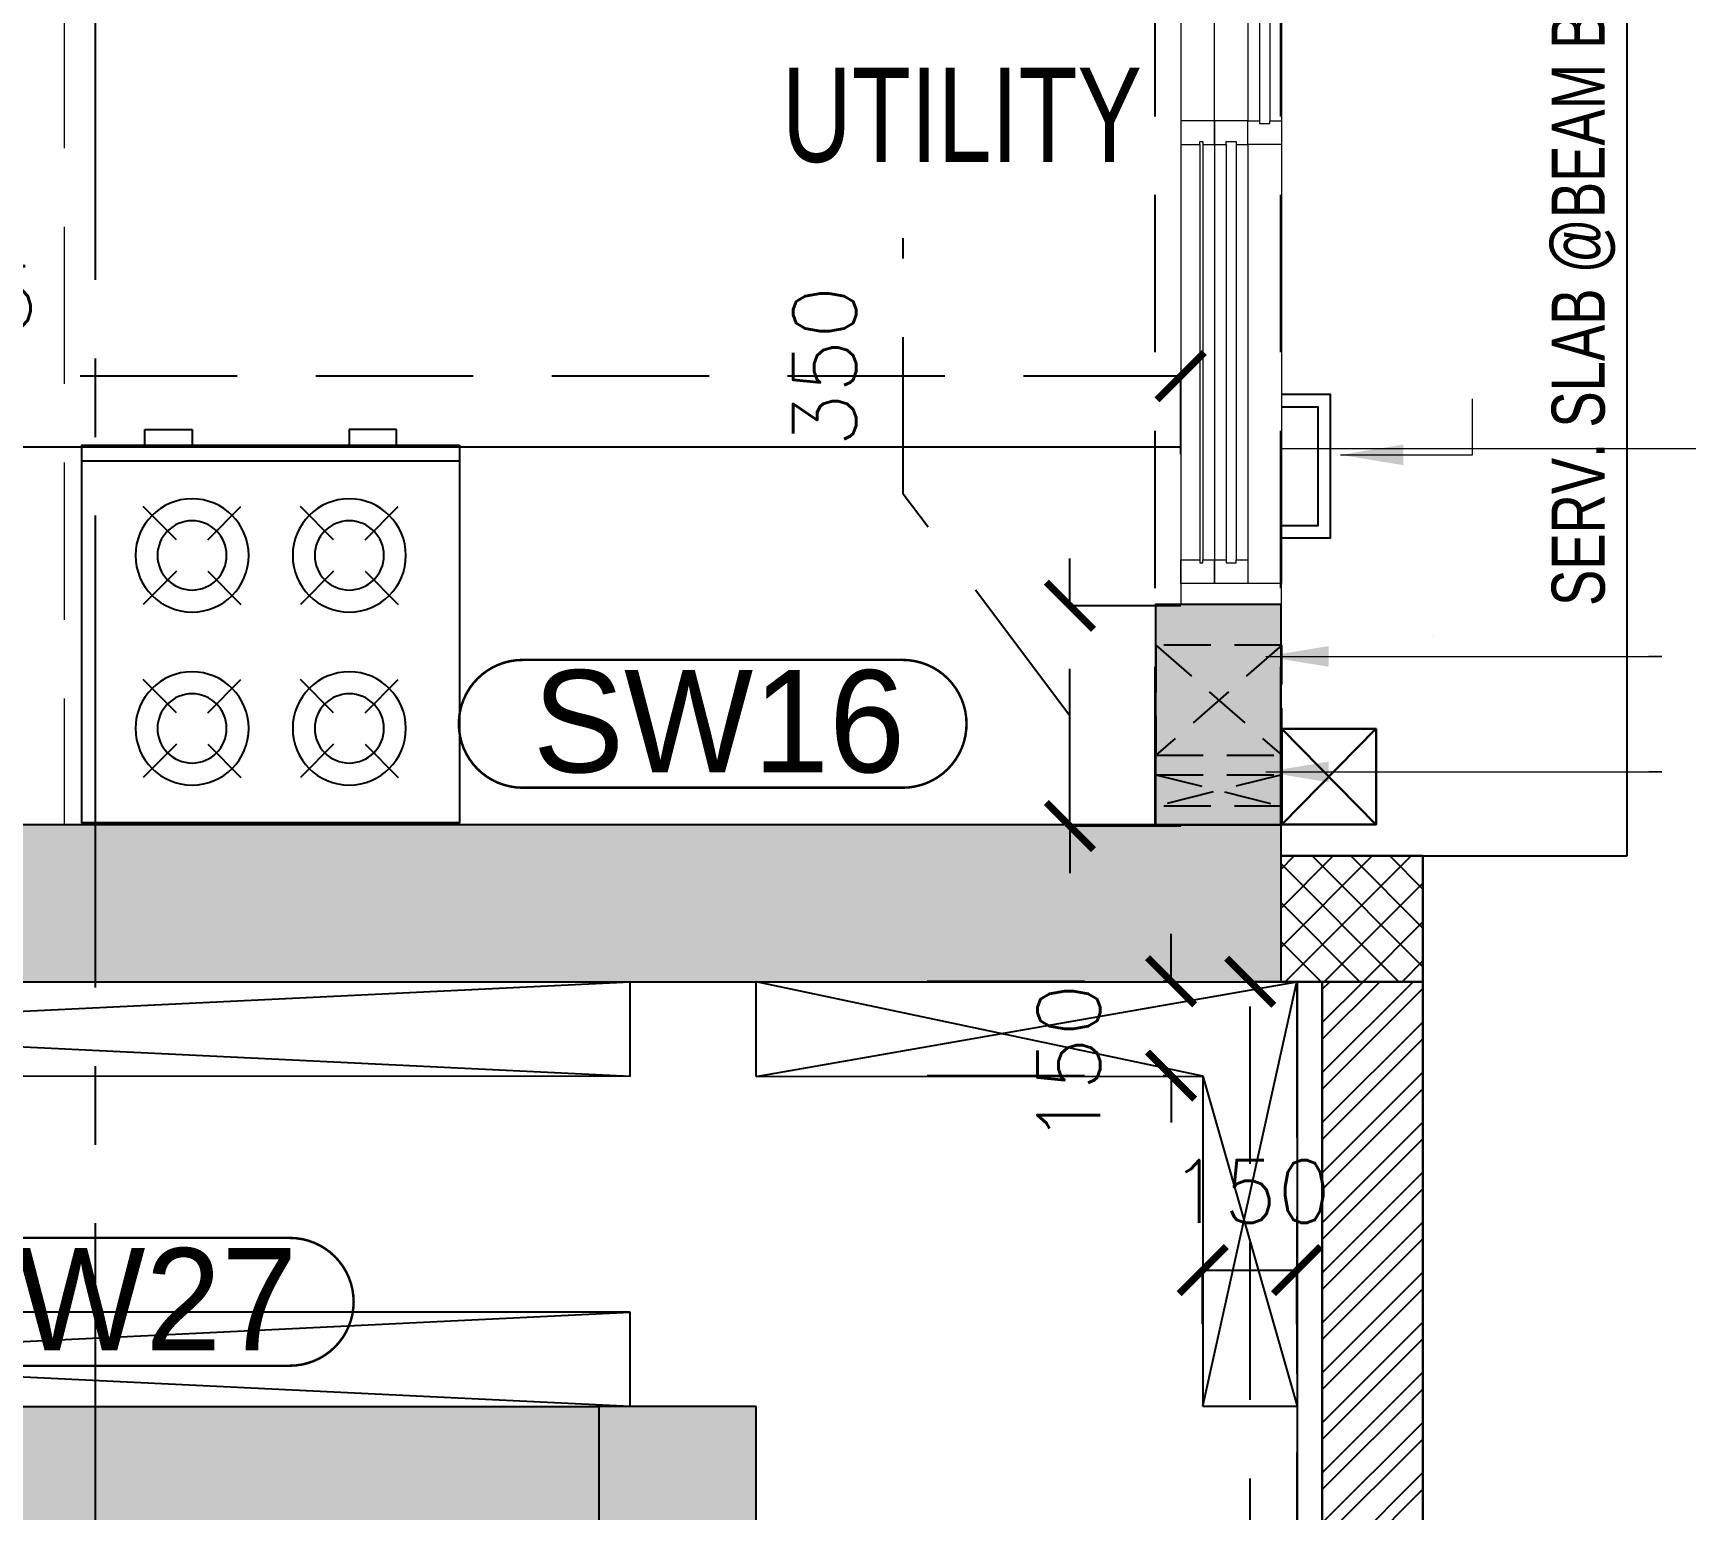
# Model space of a CAD drawing. Header units: millimetres. Extents: x 1167879 to 1231451, y -5731814 to -5645217.
# Drawn here: x 1209803 to 1212431, y -5711639 to -5709291 of the extents above; entities that cross this region are included whole.
import ezdxf

# ---------------------------------------------------------------- set-up
doc = ezdxf.new("R2010")
doc.units = ezdxf.units.MM
doc.header["$LTSCALE"] = 1000
doc.header["$MEASUREMENT"] = 0
for name, pattern in [('2BHK-A - BACK$0$HIDDEN', [0.375, 0.25, -0.125]), ('AUDIT_D_120904163729-0', [0]), ('T8 - TYPICAL FLOOR CORE$0$HIDDEN', [0.375, 0.25, -0.125]), ('T8 - TYPICAL FLOOR CORE$0$T10-TYPICAL FLOOR CORE$0$HIDDEN', [0.375, 0.25, -0.125]), ('T8(T9 IS SIMILAR) - DIMENSION & TEXTING$0$HIDDEN', [0.375, 0.25, -0.125]), ('T8(T9 IS SIMILAR)$0$$0$HIDDEN', [0.375, 0.25, -0.125]), ('T8(T9 IS SIMILAR)$0$HIDDEN', [0.375, 0.25, -0.125]), ('T8_REFUGE COLUMNS$0$CENTER2', [1.125, 0.75, -0.125, 0.125, -0.125])]:
    doc.linetypes.add(name, pattern=pattern)
doc.layers.get('0').update_dxf_attribs({"linetype": 'AUDIT_D_120904163729-0'})
for name, color, linetype in [('2BHK-A - BACK$0$a-KIT FIX', 251, 'Continuous'), ('T8 - TYPICAL FLOOR CORE$0$A-DIMENSIONS', 2, 'T8 - TYPICAL FLOOR CORE$0$HIDDEN'), ('T8 - TYPICAL FLOOR CORE$0$A-SLAB SUNK-AC LEDGES', 251, 'T8 - TYPICAL FLOOR CORE$0$HIDDEN'), ('T8 - TYPICAL FLOOR CORE$0$CUT-OUT', 49, 'Continuous'), ('T8 - TYPICAL FLOOR CORE$0$T10-TYPICAL FLOOR CORE$0$A-SLAB SUNK-AC LEDGES', 251, 'T8 - TYPICAL FLOOR CORE$0$T10-TYPICAL FLOOR CORE$0$HIDDEN'), ('T8(T9 IS SIMILAR) - DIMENSION & TEXTING$0$A-DIMENSIONS', 2, 'T8(T9 IS SIMILAR) - DIMENSION & TEXTING$0$HIDDEN'), ('T8(T9 IS SIMILAR)$0$$6$a-beam 2', 50, 'Continuous'), ('T8(T9 IS SIMILAR)$0$S-BEAM', 20, 'T8(T9 IS SIMILAR)$0$$0$HIDDEN'), ('T8_REFUGE COLUMNS$0$A-CENTERLINE', 193, 'T8_REFUGE COLUMNS$0$CENTER2'), ('T8_REFUGE COLUMNS$0$A-RCC COLS', 3, 'Continuous'), ('T8_REFUGE COLUMNS$0$A-SHEAR WALL THICKENING', 3, 'Continuous'), ('T8_TYPICAL COLUMNS$0$A-RCC COLS', 3, 'Continuous'), ('T8_TYPICAL COLUMNS$0$A-SHEAR WALL THICKENING', 3, 'Continuous')]:
    doc.layers.add(name, color=color, linetype=linetype)
for name, color, linetype, lineweight in [('2BHK-A - BACK$0$A-WALL- 160', 6, 'Continuous', 30), ('2BHK-A - BACK$0$Window', 4, 'Continuous', 20), ('T8 - TYPICAL FLOOR CORE$0$A-WALL- 160', 6, 'Continuous', 30), ('T8(T9 IS SIMILAR) - DIMENSION & TEXTING$0$a-Text', 4, 'Continuous', 0), ('T8(T9 IS SIMILAR) - DIMENSION & TEXTING$0$R0-18-10-2014-T1-1st Podium Floor Plan$0$Text', 2, 'Continuous', 0), ('T8(T9 IS SIMILAR) - DIMENSION & TEXTING$0$T8 - TYPICAL FLOOR CORE$0$$1$a-Text', 4, 'Continuous', 0), ('T8(T9 IS SIMILAR)$0$D&W', 8, 'Continuous', 25), ('T8(T9 IS SIMILAR)$0$SCPL BEAM', 191, 'T8(T9 IS SIMILAR)$0$$0$HIDDEN', 13), ('T8_REFUGE COLUMNS$0$A-COLUMN NO size reduce', 81, 'Continuous', 25)]:
    doc.layers.add(name, color=color, linetype=linetype, lineweight=lineweight)
doc.layers.add('A-BUA COMMON AREAS LEDGES', color=85, linetype='Continuous', lineweight=15, plot=False)
doc.layers.add('T8_REFUGE COLUMNS$0$COL-HATCH', color=7, linetype='Continuous', lineweight=25, true_color=0xa3a3a3)
doc.styles.add('T8 - TYPICAL FLOOR CORE$0$Romans 1', font='romans.shx', dxfattribs={"height": 100})
doc.styles.add('T8(T9 IS SIMILAR) - DIMENSION & TEXTING$0$ARIAL ARROW', font='swisscl.ttf')
doc.styles.add('T8(T9 IS SIMILAR) - DIMENSION & TEXTING$0$Romans 1', font='romans.shx', dxfattribs={"height": 100})
doc.styles.add('T8(T9 IS SIMILAR) - DIMENSION & TEXTING$0$T8 - TYPICAL FLOOR CORE$0$$1$ARIAL ARROW', font='swisscl.ttf')
doc.styles.add('T8(T9 IS SIMILAR) - DIMENSION & TEXTING$0$Tahoma', font='tahoma.ttf')
doc.styles.add('T8_REFUGE COLUMNS$0$STANDARD', font='GOTHIC.TTF')
doc.dimstyles.new('T8 - TYPICAL FLOOR CORE$0$ALPINE S', dxfattribs={"dimscale": 0, "dimtxt": 100, "dimasz": 75, "dimexe": 0, "dimexo": 0, "dimgap": 75, "dimtad": 1, "dimdec": 0, "dimzin": 0, "dimdsep": 46, "dimtxsty": 'T8 - TYPICAL FLOOR CORE$0$Romans 1', "dimblk": 'T8 - TYPICAL FLOOR CORE$0$_ArchTick', "dimcen": 0.09, "dimclrd": 256, "dimclre": 256, "dimclrt": 7, "dimadec": 0, "dimazin": 0, "dimtfac": 1, "dimtdec": 0, "dimtofl": 0, "dimtmove": 1, "dimatfit": 0, "dimldrblk": 'T8 - TYPICAL FLOOR CORE$0$_Open90', "dimfxl": 1, "dimtolj": 1, "dimtzin": 0, "dimarcsym": 0})
doc.dimstyles.new('T8(T9 IS SIMILAR) - DIMENSION & TEXTING$0$ALPINE S', dxfattribs={"dimscale": 0, "dimtxt": 100, "dimasz": 75, "dimexe": 0, "dimexo": 0, "dimgap": 75, "dimtad": 1, "dimdec": 0, "dimzin": 0, "dimdsep": 46, "dimtxsty": 'T8(T9 IS SIMILAR) - DIMENSION & TEXTING$0$Romans 1', "dimblk": 'T8(T9 IS SIMILAR) - DIMENSION & TEXTING$0$_ArchTick', "dimcen": 0.09, "dimclrd": 256, "dimclre": 256, "dimclrt": 7, "dimadec": 0, "dimazin": 0, "dimtfac": 1, "dimtdec": 0, "dimtofl": 0, "dimtmove": 1, "dimatfit": 0, "dimldrblk": 'T8(T9 IS SIMILAR) - DIMENSION & TEXTING$0$_Open90', "dimfxl": 1, "dimtolj": 1, "dimtzin": 0, "dimarcsym": 0})
doc.dimstyles.new('T8(T9 IS SIMILAR) - DIMENSION & TEXTING$0$SAMATA STD', dxfattribs={"dimtxt": 100, "dimasz": 50, "dimexe": 50, "dimexo": 50, "dimgap": 10, "dimtad": 0, "dimdec": 0, "dimrnd": 5, "dimzin": 0, "dimdsep": 46, "dimtxsty": 'T8(T9 IS SIMILAR) - DIMENSION & TEXTING$0$Tahoma', "dimblk": 'T8(T9 IS SIMILAR) - DIMENSION & TEXTING$0$_Origin2', "dimcen": -50, "dimdle": 50, "dimclrd": 7, "dimclre": 7, "dimclrt": 7, "dimadec": 0, "dimazin": 0, "dimtfac": 1, "dimtdec": 0, "dimtmove": 1, "dimatfit": 3, "dimfxl": 150, "dimtfill": 1, "dimtolj": 1, "dimtzin": 0, "dimlwd": -1, "dimlwe": -1, "dimarcsym": 0})

# ---------------------------------------------------------------- blocks, each defined once
blk = doc.blocks.new('T8(T9 IS SIMILAR) - DIMENSION & TEXTING$0$_ArchTick')
at = {"color": 0, "linetype": 'ByBlock', "const_width": 0.15}
blk.add_lwpolyline([(-0.5, -0.5), (0.5, 0.5)], dxfattribs=at)
blk = doc.blocks.new('*D457')
at = {"layer": 'T8(T9 IS SIMILAR) - DIMENSION & TEXTING$0$A-DIMENSIONS', "linetype": 'T8(T9 IS SIMILAR) - DIMENSION & TEXTING$0$HIDDEN', "lineweight": -2, "transparency": 16777216}
for p, q in [((1207652.264499908, -5709960.771530651), (1207652.264499908, -5709836.912851391)), ((1211627.264520543, -5709960.771530651), (1211627.264520543, -5709836.912851391))]:
    blk.add_line(p, q, dxfattribs=at)
at = {"layer": 'T8(T9 IS SIMILAR) - DIMENSION & TEXTING$0$A-DIMENSIONS', "lineweight": -2, "transparency": 16777216}
blk.add_line((1211627.264520543, -5709836.912851391), (1207652.264499908, -5709836.912851391), dxfattribs=at)
at = {"layer": 'T8(T9 IS SIMILAR) - DIMENSION & TEXTING$0$A-DIMENSIONS', "linetype": 'ByBlock', "lineweight": -2, "transparency": 16777216, "xscale": 75, "yscale": 75, "zscale": 75, "rotation": 180}
blk.add_blockref('T8(T9 IS SIMILAR) - DIMENSION & TEXTING$0$_ArchTick', (1207652.264499908, -5709836.912851391), dxfattribs=at)
at = {"layer": 'T8(T9 IS SIMILAR) - DIMENSION & TEXTING$0$A-DIMENSIONS', "linetype": 'ByBlock', "lineweight": -2, "transparency": 16777216, "xscale": 75, "yscale": 75, "zscale": 75}
blk.add_blockref('T8(T9 IS SIMILAR) - DIMENSION & TEXTING$0$_ArchTick', (1211627.264520543, -5709836.912851391), dxfattribs=at)
at = {"layer": 'T8(T9 IS SIMILAR) - DIMENSION & TEXTING$0$A-DIMENSIONS', "color": 7, "linetype": 'ByBlock', "transparency": 16777216, "insert": (1209639.764510226, -5709711.912851391), "char_height": 100, "attachment_point": 5, "style": 'T8(T9 IS SIMILAR) - DIMENSION & TEXTING$0$Romans 1'}
blk.add_mtext('\\A1;3975', dxfattribs=at)
blk = doc.blocks.new('T8(T9 IS SIMILAR) - DIMENSION & TEXTING$0$_Open90')
at = {"color": 0, "linetype": 'ByBlock', "lineweight": -2}
for p, q in [((-0.5, 0.5), (0, 0)), ((0, 0), (-1, 0)), ((0, 0), (-0.5, -0.5))]:
    blk.add_line(p, q, dxfattribs=at)
blk = doc.blocks.new('*D458')
at = {"layer": 'T8(T9 IS SIMILAR) - DIMENSION & TEXTING$0$A-DIMENSIONS', "lineweight": -2, "transparency": 16777216}
for p, q in [((1211186.068999171, -5710024.581616213), (1211186.068999171, -5709617.43875907)), ((1211450.979966252, -5710376.82839906), (1211186.068999171, -5710024.581616213)), ((1211450.979966252, -5710201.71117735), (1211450.979966252, -5710126.71117735)), ((1211450.979966252, -5710551.945620771), (1211450.979966252, -5710201.71117735)), ((1211450.979966252, -5710551.945620771), (1211450.979966252, -5710626.945620771))]:
    blk.add_line(p, q, dxfattribs=at)
at = {"layer": 'T8(T9 IS SIMILAR) - DIMENSION & TEXTING$0$A-DIMENSIONS', "linetype": 'T8(T9 IS SIMILAR) - DIMENSION & TEXTING$0$HIDDEN', "lineweight": -2, "transparency": 16777216}
for p, q in [((1211627.264520543, -5710201.71117735), (1211450.979966252, -5710201.71117735)), ((1211627.264520543, -5710551.945620771), (1211450.979966252, -5710551.945620771))]:
    blk.add_line(p, q, dxfattribs=at)
at = {"layer": 'T8(T9 IS SIMILAR) - DIMENSION & TEXTING$0$A-DIMENSIONS', "linetype": 'ByBlock', "lineweight": -2, "transparency": 16777216, "xscale": 75, "yscale": 75, "zscale": 75}
for p, rotation in [((1211450.979966252, -5710201.71117735), 270), ((1211450.979966252, -5710551.945620771), 90)]:
    blk.add_blockref('T8(T9 IS SIMILAR) - DIMENSION & TEXTING$0$_ArchTick', p, dxfattribs=dict(at, rotation=rotation))
at = {"layer": 'T8(T9 IS SIMILAR) - DIMENSION & TEXTING$0$A-DIMENSIONS', "color": 7, "linetype": 'ByBlock', "transparency": 16777216, "insert": (1211061.068999171, -5709821.010187641), "char_height": 100, "attachment_point": 5, "rotation": 90, "style": 'T8(T9 IS SIMILAR) - DIMENSION & TEXTING$0$Romans 1'}
blk.add_mtext('\\A1;350', dxfattribs=at)
blk = doc.blocks.new('T8(T9 IS SIMILAR) - DIMENSION & TEXTING$0$_Origin2')
at = {"color": 0, "linetype": 'ByBlock', "lineweight": -2}
blk.add_line((-0.5, 0), (-1, 0), dxfattribs=at)
for radius in [0.5, 0.25]:
    blk.add_circle((0, 0), radius, dxfattribs=at)
blk = doc.blocks.new('T8_REFUGE COLUMNS$0$A$C277F3394')
at = {"layer": 'T8_REFUGE COLUMNS$0$A-SHEAR WALL THICKENING', "linetype": 'ByBlock', "true_color": 0xa3a3a3}
h = blk.add_hatch(color=253, dxfattribs=at)
h.dxf.hatch_style = 1
h.paths.add_polyline_path([(6494.804574582959, 8675.000000003725), (6694.804574582959, 8675.000000003725), (6694.804574582959, 9025.000000003725), (6494.804574582959, 9025.000000003725)])
at = {"layer": 'T8_REFUGE COLUMNS$0$A-SHEAR WALL THICKENING', "linetype": 'ByBlock'}
blk.add_lwpolyline([(6494.804574582959, 8675.000000003725), (6694.804574582959, 8675.000000003725), (6694.804574582959, 9025.000000003725), (6494.804574582959, 9025.000000003725)], close=True, dxfattribs=at)
blk = doc.blocks.new('T8_REFUGE COLUMNS$0$A$C46A13422')
at = {"layer": 'T8_REFUGE COLUMNS$0$A-SHEAR WALL THICKENING', "linetype": 'ByBlock'}
blk.add_blockref('T8_REFUGE COLUMNS$0$A$C277F3394', (-5609.804574582027, -7500.000000004657), dxfattribs=at)
blk = doc.blocks.new('T8_REFUGE COLUMNS')
at = {"layer": 'T8_REFUGE COLUMNS$0$COL-HATCH', "linetype": 'ByBlock'}
h = blk.add_hatch(color=256, dxfattribs=at)
h.dxf.hatch_style = 1
h.paths.add_polyline_path([(1207452.069074491, -5710799.863253397), (1211787.069074492, -5710799.8632534), (1211787.069074492, -5710549.863253399), (1207452.069074491, -5710549.863253396)])
h = blk.add_hatch(color=256, dxfattribs=at)
h.dxf.hatch_style = 1
h.paths.add_polyline_path([(1210702.069074492, -5711724.863253396), (1207452.069074491, -5711724.863253396), (1207452.069074491, -5711474.861135699), (1210702.069074492, -5711474.861135699)])
h = blk.add_hatch(color=256, dxfattribs=at)
h.dxf.hatch_style = 1
h.paths.add_polyline_path([(1210952.069074492, -5711474.861135699), (1210702.069074492, -5711474.861135699), (1210702.069074492, -5713874.863253396), (1210952.069074492, -5713874.863253396)])
at = {"layer": 'T8_REFUGE COLUMNS$0$A-CENTERLINE'}
blk.add_line((1209902.069074492, -5728808.541404216), (1209902.069074492, -5698573.632249597), dxfattribs=at)
at = {"layer": 'T8_REFUGE COLUMNS$0$A-COLUMN NO size reduce', "linetype": 'ByBlock', "const_width": 3.9}
for points in [[(1210581.067396513, -5710491.063346919, -1), (1210581.067396513, -5710287.888635837), (1211185.134357764, -5710287.888635837, -1), (1211185.134357763, -5710491.063346918)], [(1209614.755716059, -5711409.913693436, -1), (1209614.755716057, -5711206.738982354), (1210210.647966228, -5711206.738982356, -1), (1210210.647966229, -5711409.913693435)]]:
    blk.add_lwpolyline(points, format="xyb", close=True, dxfattribs=at)
at = {"layer": 'T8_REFUGE COLUMNS$0$A-RCC COLS', "linetype": 'ByBlock'}
for points in [[(1207452.069074491, -5710799.863253397), (1211787.069074492, -5710799.8632534), (1211787.069074492, -5710549.863253399), (1207452.069074491, -5710549.863253396)], [(1210702.069074492, -5711724.863253396), (1207452.069074491, -5711724.863253396), (1207452.069074491, -5711474.861135699), (1210702.069074492, -5711474.861135699)], [(1210952.069074492, -5711474.861135699), (1210702.069074492, -5711474.861135699), (1210702.069074492, -5713874.863253396), (1210952.069074492, -5713874.863253396)]]:
    blk.add_lwpolyline(points, close=True, dxfattribs=at)
blk.add_blockref('T8_REFUGE COLUMNS$0$A$C46A13422', (1210702.069074492, -5711724.863253396), dxfattribs=at)
at = {"layer": 'T8_REFUGE COLUMNS$0$A-COLUMN NO size reduce', "linetype": 'ByBlock', "char_height": 162.5, "attachment_point": 1, "style": 'T8_REFUGE COLUMNS$0$STANDARD'}
for s, insert in [('SW16', (1210597.317396513, -5710304.138635837)), ('SW27', (1209631.005716058, -5711222.988982357))]:
    blk.add_mtext_dynamic_manual_height_columns(s, width=444.6849770843983, gutter_width=500, heights=[0], dxfattribs=dict(at, insert=insert))
blk = doc.blocks.new('T8_TYPICAL COLUMNS$0$A$C277F3394')
at = {"layer": 'T8_TYPICAL COLUMNS$0$A-SHEAR WALL THICKENING', "linetype": 'ByBlock'}
h = blk.add_hatch(color=31, dxfattribs=at)
h.dxf.hatch_style = 1
h.paths.add_polyline_path([(6494.804574582959, 8675.000000003725), (6694.804574582959, 8675.000000003725), (6694.804574582959, 9025.000000003725), (6494.804574582959, 9025.000000003725)])
blk.add_lwpolyline([(6494.804574582959, 8675.000000003725), (6694.804574582959, 8675.000000003725), (6694.804574582959, 9025.000000003725), (6494.804574582959, 9025.000000003725)], close=True, dxfattribs=at)
blk = doc.blocks.new('T8_TYPICAL COLUMNS$0$A$C46A13422')
at = {"layer": 'T8_TYPICAL COLUMNS$0$A-SHEAR WALL THICKENING', "linetype": 'ByBlock'}
blk.add_blockref('T8_TYPICAL COLUMNS$0$A$C277F3394', (-5609.804574582027, -7500.000000004657), dxfattribs=at)
blk = doc.blocks.new('T8_TYPICAL COLUMNS')
at = {"layer": 'T8_TYPICAL COLUMNS$0$A-RCC COLS', "linetype": 'ByBlock'}
for name, p in [('T8_REFUGE COLUMNS', (0, 0)), ('T8_TYPICAL COLUMNS$0$A$C46A13422', (1210702.069074492, -5711724.863253396))]:
    blk.add_blockref(name, p, dxfattribs=at)
blk = doc.blocks.new('2BHK-A - BACK$0$1500')
at = {"layer": '2BHK-A - BACK$0$Window', "color": 1, "lineweight": 13}
for p, q in [((1149540.736151809, -5694418.816380598), (1148842.486151809, -5694418.816380598)), ((1150238.986151809, -5694418.816380598), (1149578.236151809, -5694418.816380598)), ((1148842.486151809, -5694472.153047265), (1148842.486151809, -5694472.163047264)), ((1149540.736151809, -5694472.163047264), (1148879.986151809, -5694472.153047265)), ((1150238.986151809, -5694472.163047264), (1149578.236151809, -5694472.163047264)), ((1148842.486151809, -5694525.479713931), (1148879.986151809, -5694525.489713931)), ((1149540.736151809, -5694525.489713931), (1148879.986151809, -5694525.479713931)), ((1149578.236151809, -5694525.489713931), (1150276.48615181, -5694525.48971393)), ((1150276.486151809, -5694578.816380598), (1148842.486151809, -5694578.816380598)), ((1149540.736151809, -5694578.816380598), (1148879.986151809, -5694578.816380598))]:
    blk.add_line(p, q, dxfattribs=at)
at = {"layer": '2BHK-A - BACK$0$Window', "color": 5, "lineweight": 13}
for p, q in [((1150238.986151809, -5694437.399713931), (1149578.236151809, -5694437.399713931)), ((1150238.986151809, -5694453.57971393), (1149578.236151809, -5694453.57971393)), ((1149540.736151809, -5694490.746380597), (1148879.986151809, -5694490.736380598)), ((1149540.736151809, -5694506.906380598), (1148879.986151809, -5694506.896380598)), ((1149540.736151809, -5694544.073047264), (1148879.986151809, -5694544.073047264)), ((1149540.736151809, -5694548.573047264), (1148879.986151809, -5694548.573047264))]:
    blk.add_line(p, q, dxfattribs=at)
at = {"layer": '2BHK-A - BACK$0$Window', "color": 4, "lineweight": 13}
for points in [[(1148842.486151809, -5694578.816380598), (1148809.486151809, -5694578.816380598), (1148809.486151809, -5694418.816380598), (1148842.486151809, -5694418.816380598)], [(1149578.236151809, -5694437.399713931), (1149578.236151809, -5694418.816380598), (1149540.736151809, -5694418.816380598), (1149540.736151809, -5694472.163047264), (1149578.236151809, -5694472.163047264), (1149578.236151809, -5694453.57971393), (1149573.736151809, -5694453.57971393), (1149573.736151809, -5694437.399713931)], [(1150238.986151809, -5694437.399713931), (1150238.986151809, -5694418.816380598), (1150276.486151809, -5694418.816380598), (1150276.486151809, -5694472.163047264), (1150238.986151809, -5694472.163047264), (1150238.986151809, -5694453.57971393), (1150243.486151809, -5694453.57971393), (1150243.486151809, -5694437.399713931)], [(1150309.486151809, -5694418.816380598), (1150276.486151809, -5694418.816380598), (1150276.486151809, -5694578.816380598), (1150309.486151809, -5694578.816380598)], [(1148879.986151809, -5694490.736380598), (1148879.986151809, -5694472.153047265), (1148842.486151809, -5694472.153047265), (1148842.486151809, -5694525.479713931), (1148879.986151809, -5694525.479713931), (1148879.986151809, -5694506.896380598), (1148875.486151809, -5694506.896380598), (1148875.486151809, -5694490.736380598)], [(1149540.736151809, -5694490.746380597), (1149540.736151809, -5694472.163047264), (1149578.236151809, -5694472.163047264), (1149578.236151809, -5694525.489713931), (1149540.736151809, -5694525.489713931), (1149540.736151809, -5694506.906380598), (1149545.236151809, -5694506.906380598), (1149545.236151809, -5694490.746380597)], [(1148879.986151809, -5694544.073047264), (1148879.986151809, -5694525.489713931), (1148842.486151809, -5694525.489713931), (1148842.486151809, -5694578.816380598), (1148879.986151809, -5694578.816380598), (1148879.986151809, -5694548.573047264), (1148875.486151809, -5694548.573047264), (1148875.486151809, -5694544.073047264)], [(1149540.736151809, -5694544.073047264), (1149540.736151809, -5694525.489713931), (1149578.236151809, -5694525.489713931), (1149578.236151809, -5694578.816380598), (1149540.736151809, -5694578.816380598), (1149540.736151809, -5694548.573047264), (1149545.236151809, -5694548.573047264), (1149545.236151809, -5694544.073047264)]]:
    blk.add_lwpolyline(points, close=True, dxfattribs=at)
blk = doc.blocks.new('2BHK-A - BACK$0$RANGE-flat-1')
at = {"color": 0, "linetype": 'ByBlock'}
for p, q in [((-575, -600), (-575, 0)), ((-600, -100), (-625, -100)), ((-625, -100), (-625, -175)), ((-450, -150), (-502.7817459305516, -97.21825406979768)), ((-400, -150), (-347.2182540694484, -97.21825406979768)), ((-175, -150), (-227.7817459305516, -97.21825406979768)), ((-125, -150), (-72.21825406944843, -97.21825406979768)), ((-625, -175), (-600, -175)), ((-450, -200), (-502.7817459305516, -252.7817459302023)), ((-400, -200), (-347.2182540694484, -252.7817459302023)), ((-175, -200), (-227.7817459305516, -252.7817459302023)), ((-125, -200), (-72.21825406944843, -252.7817459302023)), ((-450, -400), (-502.7817459305516, -347.2182540697977)), ((-400, -400), (-347.2182540694484, -347.2182540697977)), ((-175, -400), (-227.7817459305516, -347.2182540697977)), ((-125, -400), (-72.21825406944843, -347.2182540697977)), ((-625, -425), (-600, -425)), ((-625, -500), (-625, -425)), ((-450, -450), (-502.7817459305516, -502.7817459302021)), ((-400, -450), (-347.2182540694484, -502.7817459302021)), ((-175, -450), (-227.7817459305516, -502.7817459302021)), ((-125, -450), (-72.21825406944843, -502.7817459302021)), ((-600, -500), (-625, -500))]:
    blk.add_line(p, q, dxfattribs=at)
blk.add_lwpolyline([(-600, -600), (0, -600), (0, 0), (-600, 0)], close=True, dxfattribs=at)
for centre, radius in [((-425, -175), 90), ((-150, -175), 90), ((-425, -175), 55), ((-150, -175), 55), ((-425, -425), 90), ((-150, -425), 90), ((-425, -425), 55), ((-150, -425), 55)]:
    blk.add_circle(centre, radius, dxfattribs=at)
blk = doc.blocks.new('2BHK-A - BACK')
at = {"linetype": '2BHK-A - BACK$0$HIDDEN', "ltscale": 0.3}
for p, q in [((1200756.639619156, -5710264.445620776), (1200956.741588539, -5710439.445620775, 0.6104387995018037)), ((1200956.741588539, -5710264.445620775, 0.6104387995018037), (1200756.741588539, -5710439.445620775)), ((1200756.741588539, -5710470.445620775), (1200956.741588539, -5710520.445620775)), ((1200956.741588539, -5710470.445620775), (1200756.741588539, -5710520.445620775))]:
    blk.add_line(p, q, dxfattribs=at)
at = {"linetype": 'ByBlock'}
for points in [[(1200756.741588539, -5710094.070222318), (1200678.951330281, -5710094.070222318), (1200678.951330281, -5709865.853317738), (1200756.710528269, -5709865.853317738)], [(1200756.741588539, -5710074.070222318), (1200698.951330281, -5710074.070222318), (1200698.951330281, -5709885.853317738), (1200756.710528269, -5709885.853317738)]]:
    blk.add_lwpolyline(points, dxfattribs=at)
at = {"linetype": '2BHK-A - BACK$0$HIDDEN', "ltscale": 0.3}
for points in [[(1200956.741588539, -5710439.445620775), (1200756.741588539, -5710439.445620775), (1200756.741588539, -5710264.445620775), (1200956.741588539, -5710264.445620775)], [(1200756.741588539, -5710520.445620775), (1200956.741588539, -5710520.445620775), (1200956.741588539, -5710470.445620775), (1200756.741588539, -5710470.445620775)]]:
    blk.add_lwpolyline(points, close=True, dxfattribs=at)
at = {"layer": '2BHK-A - BACK$0$a-KIT FIX', "color": 1}
blk.add_line((1200917.101664518, -5709949.549002735), (1203922.104480745, -5709949.549002733), dxfattribs=at)
at = {"layer": '2BHK-A - BACK$0$A-WALL- 160', "color": 5, "linetype": '2BHK-A - BACK$0$HIDDEN', "ltscale": 0.3}
blk.add_line((1200757.138470696, -5710024.18852429), (1200757.216949489, -5710024.18852429), dxfattribs=at)
at = {"layer": '2BHK-A - BACK$0$A-WALL- 160', "color": 5, "ltscale": 0.3}
for p, q in [((1200516.239525748, -5710250.215715091), (1200516.318004541, -5710250.215715091)), ((1200607.192638623, -5710549.444148956), (1200756.741588539, -5710397.659672113, 0.6104387995018037)), ((1200756.741589039, -5710549.639572393, 9.706785678442742e-05), (1200607.192638623, -5710397.659672113, 0.6104387995018037))]:
    blk.add_line(p, q, dxfattribs=at)
blk.add_lwpolyline([(1200756.741588539, -5710397.659672113), (1200756.741588539, -5710549.639574373), (1200606.741588539, -5710549.639574373), (1200606.741588539, -5710397.659672113)], close=True, dxfattribs=at)
at = {"layer": '2BHK-A - BACK$0$a-KIT FIX', "extrusion": (0, 0, -1), "xscale": -1, "zscale": -1, "rotation": 90}
blk.add_blockref('2BHK-A - BACK$0$RANGE-flat-1', (-1202664.237031618, -5710546.773850534), dxfattribs=at)
at = {"layer": '2BHK-A - BACK$0$A-WALL- 160', "linetype": 'ByBlock', "rotation": 90}
blk.add_blockref('2BHK-A - BACK$0$1500', (-4493661.714716086, -6859009.035153527), dxfattribs=at)
blk = doc.blocks.new('T8 - TYPICAL FLOOR CORE$0$_ArchTick')
at = {"color": 0, "linetype": 'ByBlock', "const_width": 0.15}
blk.add_lwpolyline([(-0.5, -0.5), (0.5, 0.5)], dxfattribs=at)
blk = doc.blocks.new('*D774')
at = {"layer": 'T8 - TYPICAL FLOOR CORE$0$A-DIMENSIONS', "linetype": 'T8 - TYPICAL FLOOR CORE$0$HIDDEN', "lineweight": -2, "transparency": 16777216}
for p, q in [((1211852.442128323, -5710799.564471232), (1211737.786863457, -5710799.564471232)), ((1211852.410593317, -5713714.027511457), (1211737.786863457, -5713714.027511457))]:
    blk.add_line(p, q, dxfattribs=at)
at = {"layer": 'T8 - TYPICAL FLOOR CORE$0$A-DIMENSIONS', "lineweight": -2, "transparency": 16777216}
blk.add_line((1211737.786863457, -5713714.027511457), (1211737.786863457, -5710799.564471232), dxfattribs=at)
at = {"layer": 'T8 - TYPICAL FLOOR CORE$0$A-DIMENSIONS', "linetype": 'ByBlock', "lineweight": -2, "transparency": 16777216, "xscale": 75, "yscale": 75, "zscale": 75}
for p, rotation in [((1211737.786863457, -5710799.564471232), 90), ((1211737.786863457, -5713714.027511457), 270)]:
    blk.add_blockref('T8 - TYPICAL FLOOR CORE$0$_ArchTick', p, dxfattribs=dict(at, rotation=rotation))
at = {"layer": 'T8 - TYPICAL FLOOR CORE$0$A-DIMENSIONS', "color": 7, "linetype": 'ByBlock', "transparency": 16777216, "insert": (1211612.786863458, -5712256.795991344), "char_height": 100, "attachment_point": 5, "rotation": 90, "style": 'T8 - TYPICAL FLOOR CORE$0$Romans 1'}
blk.add_mtext('\\A1;2914', dxfattribs=at)
blk = doc.blocks.new('T8 - TYPICAL FLOOR CORE$0$_Open90')
at = {"color": 0, "linetype": 'ByBlock', "lineweight": -2}
for p, q in [((-0.5, 0.5), (0, 0)), ((0, 0), (-1, 0)), ((0, 0), (-0.5, -0.5))]:
    blk.add_line(p, q, dxfattribs=at)
blk = doc.blocks.new('*D826')
at = {"layer": 'T8 - TYPICAL FLOOR CORE$0$A-DIMENSIONS', "lineweight": -2, "transparency": 16777216}
for p, q in [((1211611.911209528, -5710798.564333831), (1211611.911209528, -5710723.564333831)), ((1211611.911209528, -5710948.461319473), (1211611.911209528, -5711023.461319473))]:
    blk.add_line(p, q, dxfattribs=at)
at = {"layer": 'T8 - TYPICAL FLOOR CORE$0$A-DIMENSIONS', "linetype": 'T8 - TYPICAL FLOOR CORE$0$HIDDEN', "lineweight": -2, "transparency": 16777216}
for p, q in [((1211224.358049362, -5710798.564333831), (1211611.911209528, -5710798.564333831)), ((1211224.362342137, -5710948.461319473), (1211611.911209528, -5710948.461319473))]:
    blk.add_line(p, q, dxfattribs=at)
at = {"layer": 'T8 - TYPICAL FLOOR CORE$0$A-DIMENSIONS', "linetype": 'ByBlock', "lineweight": -2, "transparency": 16777216, "xscale": 75, "yscale": 75, "zscale": 75}
for p, rotation in [((1211611.911209528, -5710798.564333831), 270), ((1211611.911209528, -5710948.461319473), 90)]:
    blk.add_blockref('T8 - TYPICAL FLOOR CORE$0$_ArchTick', p, dxfattribs=dict(at, rotation=rotation))
at = {"layer": 'T8 - TYPICAL FLOOR CORE$0$A-DIMENSIONS', "color": 7, "linetype": 'ByBlock', "transparency": 16777216, "insert": (1211449.411209528, -5710930.14224172), "char_height": 100, "attachment_point": 5, "rotation": 90, "style": 'T8 - TYPICAL FLOOR CORE$0$Romans 1'}
blk.add_mtext('\\A1;150', dxfattribs=at)
blk = doc.blocks.new('*D827')
at = {"layer": 'T8 - TYPICAL FLOOR CORE$0$A-DIMENSIONS', "linetype": 'T8 - TYPICAL FLOOR CORE$0$HIDDEN', "lineweight": -2, "transparency": 16777216}
for p, q in [((1211662.07842253, -5711343.620699614), (1211662.07842253, -5711257.895585126)), ((1211812.07842253, -5711343.620705245), (1211812.07842253, -5711257.895585126))]:
    blk.add_line(p, q, dxfattribs=at)
at = {"layer": 'T8 - TYPICAL FLOOR CORE$0$A-DIMENSIONS', "lineweight": -2, "transparency": 16777216}
blk.add_line((1211662.07842253, -5711257.895585126), (1211812.07842253, -5711257.895585126), dxfattribs=at)
at = {"layer": 'T8 - TYPICAL FLOOR CORE$0$A-DIMENSIONS', "linetype": 'ByBlock', "lineweight": -2, "transparency": 16777216, "xscale": 75, "yscale": 75, "zscale": 75, "rotation": 180}
blk.add_blockref('T8 - TYPICAL FLOOR CORE$0$_ArchTick', (1211662.07842253, -5711257.895585126), dxfattribs=at)
at = {"layer": 'T8 - TYPICAL FLOOR CORE$0$A-DIMENSIONS', "linetype": 'ByBlock', "lineweight": -2, "transparency": 16777216, "xscale": 75, "yscale": 75, "zscale": 75}
blk.add_blockref('T8 - TYPICAL FLOOR CORE$0$_ArchTick', (1211812.07842253, -5711257.895585126), dxfattribs=at)
at = {"layer": 'T8 - TYPICAL FLOOR CORE$0$A-DIMENSIONS', "color": 7, "linetype": 'ByBlock', "transparency": 16777216, "insert": (1211737.786863457, -5711132.895585126), "char_height": 100, "attachment_point": 5, "style": 'T8 - TYPICAL FLOOR CORE$0$Romans 1'}
blk.add_mtext('\\A1;150', dxfattribs=at)
blk = doc.blocks.new('T8(T9 IS SIMILAR) - DIMENSION & TEXTING')
at = {"layer": 'T8(T9 IS SIMILAR) - DIMENSION & TEXTING$0$a-Text', "style": 'T8(T9 IS SIMILAR) - DIMENSION & TEXTING$0$ARIAL ARROW'}
blk.add_text('UTILITY', height=150, dxfattribs=at).set_placement((1210993.164917901, -5709496.286347211))
at = {"layer": 'T8(T9 IS SIMILAR) - DIMENSION & TEXTING$0$T8 - TYPICAL FLOOR CORE$0$$1$a-Text', "style": 'T8(T9 IS SIMILAR) - DIMENSION & TEXTING$0$T8 - TYPICAL FLOOR CORE$0$$1$ARIAL ARROW'}
blk.add_text('SERV. SLAB @BEAM BOTTOM', height=84.375, rotation=90, dxfattribs=at).set_placement((1212301.42745624, -5710202.123304123, 0.006081379658228192))
at = {"layer": 'T8(T9 IS SIMILAR) - DIMENSION & TEXTING$0$A-DIMENSIONS', "linetype": 'ByBlock'}
dim = blk.add_linear_dim(base=(1211450.979966252, -5710201.71117735), p1=(1211627.264520543, -5710551.945620771), p2=(1211627.264520543, -5710201.71117735), angle=270, dimstyle='T8(T9 IS SIMILAR) - DIMENSION & TEXTING$0$ALPINE S', override={"dimscale": 1, "dimfxl": 5, "dimarcsym": 1}, dxfattribs=at)
dim.commit()
dim.dimension.update_dxf_attribs({"geometry": '*D458', "text_midpoint": (1211186.068999171, -5709949.581616213), "dimtype": 128})
dim = blk.add_linear_dim(base=(1207652.264499908, -5709836.912851391), p1=(1211627.264520543, -5709960.771530651), p2=(1207652.264499908, -5709960.771530651), angle=180, dimstyle='T8(T9 IS SIMILAR) - DIMENSION & TEXTING$0$ALPINE S', override={"dimscale": 1, "dimfxl": 5, "dimarcsym": 1}, dxfattribs=at)
dim.commit()
dim.dimension.update_dxf_attribs({"geometry": '*D457', "text_midpoint": (1209639.764510226, -5709711.912851391)})
at = {"layer": 'T8(T9 IS SIMILAR) - DIMENSION & TEXTING$0$R0-18-10-2014-T1-1st Podium Floor Plan$0$Text'}
for points in [[(1211881.173217278, -5709961.934047324), (1212090.9288094, -5709961.961252107), (1212090.973498488, -5709872.748382695)], [(1211762.669316863, -5710282.360903902), (1212392.313473999, -5710282.388108686), (1212371.774477641, -5710282.360903902)], [(1211762.669316863, -5710465.950682636), (1212392.313473999, -5710465.97788742), (1212371.774477641, -5710465.950682636)]]:
    blk.add_leader(points, dimstyle='T8(T9 IS SIMILAR) - DIMENSION & TEXTING$0$SAMATA STD', override={"dimscale": 1, "dimasz": 100, "dimclrd": 2, "dimfxlon": 1, "dimarcsym": 1}, dxfattribs=at)
blk = doc.blocks.new('T8 - TYPICAL FLOOR CORE')
at = {"layer": 'T8 - TYPICAL FLOOR CORE$0$T10-TYPICAL FLOOR CORE$0$A-SLAB SUNK-AC LEDGES', "linetype": 'ByBlock'}
h = blk.add_hatch(dxfattribs=at)
h.set_pattern_fill('ANSI37', color=256, scale=350)
h.set_pattern_definition([(45.00000000000001, (2.793967723846436e-09, 0), (-30.93592167691145, 30.93592167691146), []), (135, (2.793967723846436e-09, 0), (-30.93592167691146, -30.93592167691145), [])])
h.paths.add_polyline_path([(1211786.365323498, -5710799.563756269), (1212012.410593317, -5710799.563756269), (1212012.410593317, -5710599.564333833), (1211786.365323498, -5710599.564333833)])
h = blk.add_hatch(dxfattribs=at)
h.set_pattern_fill('ANSI32', color=256, scale=150)
h.set_pattern_definition([(45.00000000000001, (3.725290298461914e-09, 0), (-39.77475644174329, 39.7747564417433), []), (45.00000000000001, (26.51650425326079, 0), (-39.77475644174329, 39.7747564417433), [])])
h.paths.add_polyline_path([(1211852.4104839, -5713714.027511456), (1211852.41047789, -5713874.138447795), (1212012.150624346, -5713874.151237854), (1212012.397734075, -5710799.555501651), (1211852.410593317, -5710799.564470891), (1211852.41258637, -5713714.027511456)])
at = {"layer": 'T8 - TYPICAL FLOOR CORE$0$A-SLAB SUNK-AC LEDGES', "linetype": 'ByBlock'}
for p, q in [((1212337.093134295, -5710599.564333834), (1212337.093134295, -5708692.523122446)), ((1212012.411002129, -5710599.564333834, 9.706785678442742e-05), (1212337.093134295, -5710599.564333834, 9.706785678442742e-05))]:
    blk.add_line(p, q, dxfattribs=at)
at = {"layer": 'T8 - TYPICAL FLOOR CORE$0$A-WALL- 160', "linetype": 'ByBlock'}
for p, q in [((1212012.150634278, -5713874.027665376, -0.551619110882674), (1212012.410593317, -5710599.564333833, 9.706785678442742e-05)), ((1211852.410477893, -5713874.027665377, 9.706780701090878e-05), (1211852.410593317, -5710799.564470891, 9.706785678442742e-05))]:
    blk.add_line(p, q, dxfattribs=at)
at = {"layer": 'T8 - TYPICAL FLOOR CORE$0$A-WALL- 160', "linetype": 'ByBlock', "elevation": 9.706785678442742e-05}
for points in [[(1212012.411002129, -5710599.564333834), (1211786.365732311, -5710599.563756269)], [(1212012.394715205, -5710799.566201948), (1211786.365323498, -5710799.563756269)]]:
    blk.add_lwpolyline(points, dxfattribs=at)
at = {"layer": 'T8 - TYPICAL FLOOR CORE$0$CUT-OUT'}
for p, q in [((1210752.069074491, -5710950.130528776, -7.876619932212225e-05), (1207652.069074492, -5710799.863253397)), ((1207652.069074492, -5710948.461319473), (1210752.069074482, -5710799.863253399)), ((1210752.069074491, -5710950.130528777, -4.37311444990604e-05), (1210752.069074491, -5710800.130528776, -7.876619932212225e-05)), ((1211662.404764242, -5710949.830035936, 0.0001575323986442445), (1210952.069074492, -5710799.863253399)), ((1210952.410593316, -5710949.863253565, 3.510487261744119e-05), (1210952.410593316, -5710799.564333833)), ((1210952.410593316, -5710949.863253565, 0.0001575323986442445), (1211812.069074492, -5710799.8632534)), ((1211662.429287838, -5711473.994446587, 0.0001575323986442445), (1211812.069074492, -5710799.8632534)), ((1211812.397734065, -5710799.564348258, -0.02719397005330393), (1211812.534085831, -5713713.930740435)), ((1210752.069074491, -5710950.130528776, -7.876619932212225e-05), (1207652.069074492, -5710948.482488615, 4.116113768916704e-06)), ((1211662.404764242, -5710949.830035936, 0.0001575323986442445), (1211812.429287674, -5711473.987428675, -0.02090092429854192)), ((1210752.069074492, -5711324.59386032, 7.876619932212225e-05), (1207652.069074492, -5711324.59386032, 7.876619932212225e-05)), ((1210752.069074492, -5711474.59386032, 7.876619932212225e-05), (1207652.069074492, -5711324.59386032, 7.876619932212225e-05)), ((1207652.069074492, -5711474.861135699), (1210752.069074492, -5711324.59386032, 7.876619932212225e-05)), ((1210752.069074492, -5711474.59386032, 7.876619932212225e-05), (1210752.069074492, -5711324.59386032, 4.373114449927793e-05)), ((1211662.429287838, -5711473.994446552, -0.01722801750959656), (1211812.429287673, -5711473.987428675, -0.02090092429853385))]:
    blk.add_line(p, q, dxfattribs=at)
at = {"layer": 'T8 - TYPICAL FLOOR CORE$0$CUT-OUT', "elevation": 0.0001575323986442445}
blk.add_lwpolyline([(1210952.410593316, -5710949.863253565), (1211662.404764242, -5710949.830035936), (1211662.429287838, -5711473.994446587)], dxfattribs=at)
at = {"layer": 'T8 - TYPICAL FLOOR CORE$0$A-DIMENSIONS', "linetype": 'ByBlock'}
dim = blk.add_linear_dim(base=(1211611.911209528, -5710948.461319473), p1=(1211224.358049362, -5710798.564333831), p2=(1211224.362342137, -5710948.461319473), angle=90, dimstyle='T8 - TYPICAL FLOOR CORE$0$ALPINE S', override={"dimscale": 1, "dimfxl": 5, "dimarcsym": 1}, dxfattribs=at)
dim.commit()
dim.dimension.update_dxf_attribs({"geometry": '*D826', "text_midpoint": (1211574.411209528, -5710930.14224172), "dimtype": 128})
dim = blk.add_linear_dim(base=(1211737.786863457, -5710799.564471232), p1=(1211852.410593317, -5713714.027511457, 9.70678567853156e-05), p2=(1211852.442128323, -5710799.564471232, 9.706785678442742e-05), angle=90, dimstyle='T8 - TYPICAL FLOOR CORE$0$ALPINE S', override={"dimscale": 1, "dimfxl": 5, "dimarcsym": 1}, dxfattribs=at)
dim.commit()
dim.dimension.update_dxf_attribs({"geometry": '*D774', "text_midpoint": (1211612.786863458, -5712256.795991344)})
dim = blk.add_linear_dim(base=(1211812.07842253, -5711257.895585126), p1=(1211662.07842253, -5711343.620699614, 1.620865802790367e-05), p2=(1211812.07842253, -5711343.620705245, 3.23804961413782e-05), dimstyle='T8 - TYPICAL FLOOR CORE$0$ALPINE S', override={"dimscale": 1, "dimfxl": 5, "dimarcsym": 1}, dxfattribs=at)
dim.commit()
dim.dimension.update_dxf_attribs({"geometry": '*D827', "text_midpoint": (1211737.786863457, -5711257.895585126), "dimtype": 128})
blk = doc.blocks.new('T8(T9 IS SIMILAR)')
at = {"layer": 'T8(T9 IS SIMILAR)$0$D&W', "linetype": 'ByBlock', "xscale": -1}
blk.add_blockref('2BHK-A - BACK', (2412544.585860755, 0), dxfattribs=at)
at = {"layer": 'T8(T9 IS SIMILAR)$0$D&W', "linetype": 'ByBlock'}
blk.add_blockref('T8 - TYPICAL FLOOR CORE', (1.862645149230957e-09, 0), dxfattribs=at)
blk.add_blockref('T8_TYPICAL COLUMNS', (1.862645149230957e-09, 0), dxfattribs=at)
at = {"layer": 'T8(T9 IS SIMILAR)$0$$6$a-beam 2', "linetype": 'ByBlock'}
blk.add_blockref('T8(T9 IS SIMILAR) - DIMENSION & TEXTING', (1.862645149230957e-09, 0), dxfattribs=at)
at = {"layer": 'T8(T9 IS SIMILAR)$0$S-BEAM'}
for p, q in [((1211586.4900804, -5710548.803115198, -0.0001195693746690596), (1211586.610843017, -5708098.711839745, -0.7012757420390745)), ((1211786.490080132, -5710548.812973002, -0.0001195693746690596), (1211786.610848202, -5708099.189245323)), ((1212337.08945581, -5710599.450867095, 8.249102541046938e-07), (1212337.271602941, -5708099.17365692, -4.002207941300462e-05)), ((1212012.41100213, -5710599.564333837, 9.706785678442742e-05), (1212337.08945581, -5710599.450867095, -0.06368607870142617)), ((1211812.388659298, -5713672.80478306, 0.3669387463707365), (1211812.397734076, -5710799.561250343, -0.02719439500614929)), ((1212012.388659298, -5713672.80541475, 0.3669387463707365), (1212012.397734076, -5710799.555501654, -0.02719527022263146))]:
    blk.add_line(p, q, dxfattribs=at)
blk.add_lwpolyline([(1211787.069074492, -5710799.863253399), (1212012.39770838, -5710799.881358777), (1212012.39770838, -5710599.881358777), (1211787.069074492, -5710599.881358777)], dxfattribs=at)
at = {"layer": 'T8(T9 IS SIMILAR)$0$SCPL BEAM', "linetype": 'T8(T9 IS SIMILAR)$0$HIDDEN'}
blk.add_line((1209852.123888745, -5708099.211681733), (1209852.162320479, -5710549.23775349, 0.1405530803717738), dxfattribs=at)

msp = doc.modelspace()

# ---------------------------------------------------------------- linework, layer by layer
at = {"layer": 'A-BUA COMMON AREAS LEDGES', "linetype": 'ByBlock'}
msp.add_lwpolyline([(1212502.356564462, -5708100.366665591), (1211787.264520569, -5708100.366665591), (1211787.264520569, -5709951.605032945), (1212502.356564462, -5709951.605032945)], close=True, dxfattribs=at)

# ---------------------------------------------------------------- next in the draw order: block references
at = {"linetype": 'ByBlock'}
msp.add_blockref('T8(T9 IS SIMILAR) - DIMENSION & TEXTING', (0, 0), dxfattribs=at)

# ---------------------------------------------------------------- next in the draw order: block references
msp.add_blockref('T8(T9 IS SIMILAR)', (0, 0), dxfattribs=at)

doc.saveas('drawing.dxf')
